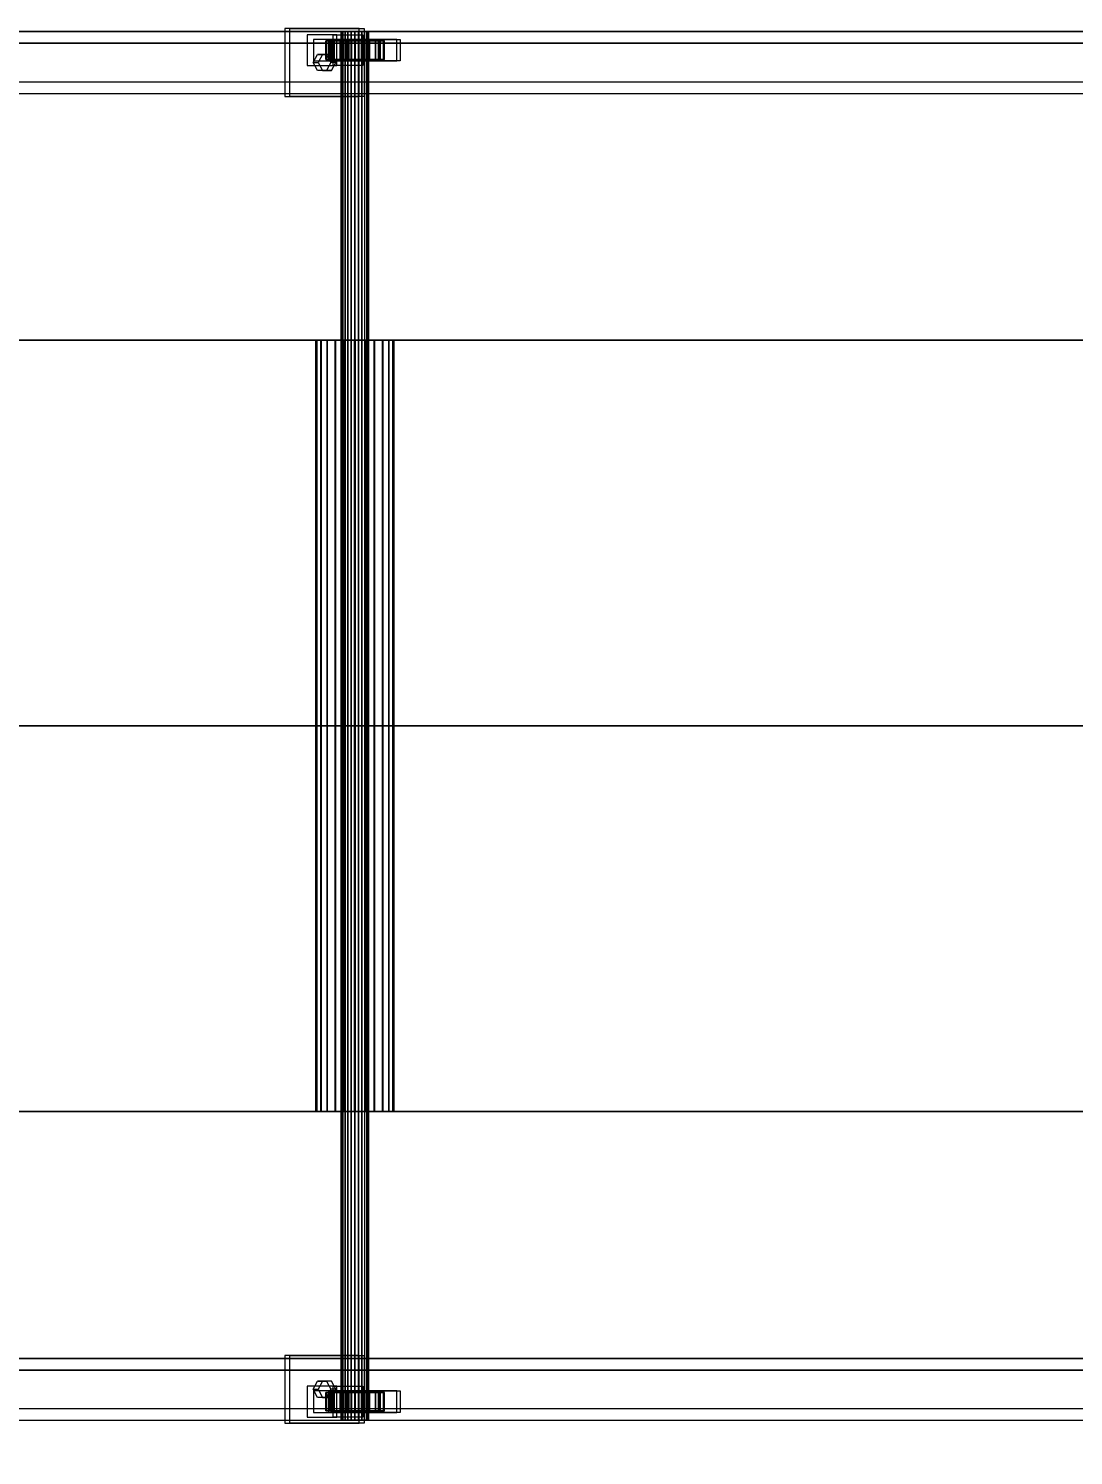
# Model space of a CAD drawing. Header units: millimetres. Extents: x -191664 to 191490, y -197311 to 10263.
# Drawn here: x 33505 to 34182, y -18473 to -17548 of the extents above; entities that cross this region are included whole.
import ezdxf

# ---------------------------------------------------------------- set-up
doc = ezdxf.new("R2010")
doc.units = ezdxf.units.MM
doc.layers.add('COTAS_INSTALACION_P', color=30, linetype='Continuous', lineweight=0)
doc.layers.add('superior_C03', color=7, linetype='Continuous', lineweight=0)
doc.dimstyles.new('PLANTA_100', dxfattribs={"dimtxt": 250, "dimasz": 150, "dimexe": 150, "dimexo": 80, "dimgap": 100, "dimtad": 1, "dimtih": 1, "dimtoh": 1, "dimdec": 1, "dimdsep": 46, "dimcen": 0.09, "dimclrd": 1, "dimclre": 1, "dimclrt": 1, "dimadec": 0, "dimazin": 0, "dimtfac": 1, "dimtdec": 4, "dimtofl": 0, "dimtmove": 0, "dimatfit": 3, "dimfxl": 1, "dimtolj": 1, "dimtzin": 0, "dimarcsym": 0})

# ---------------------------------------------------------------- blocks, each defined once
blk = doc.blocks.new('*D5')
at = {"layer": 'COTAS_INSTALACION_P', "color": 1, "lineweight": -2, "transparency": 16777216}
for p, q in [((-1000, -18080), (-1000, -25850)), ((60117.12, -18080), (60117.12, -25850)), ((-850, -25700), (59967.12, -25700))]:
    blk.add_line(p, q, dxfattribs=at)
at = {"layer": 'COTAS_INSTALACION_P', "color": 1, "transparency": 16777216}
for points in [[(-850, -25675), (-850, -25725), (-1000, -25700)], [(59967.12, -25675), (59967.12, -25725), (60117.12, -25700)]]:
    blk.add_solid(points, dxfattribs=at)
at = {"layer": 'Defpoints', "color": 0, "transparency": 16777216}
for p in [(-1000, -18000), (60117.12, -18000), (60117.12, -25700)]:
    blk.add_point(p, dxfattribs=at)

msp = doc.modelspace()

# ---------------------------------------------------------------- linework, layer by layer
at = {"layer": 'superior_C03', "color": 139, "true_color": 0x354b57}
for p, q in [((34378.69, -17550), (33223.03, -17550)), ((33233.8, -17550), (34389.47, -17550)), ((34468.91, -17550), (33313.25, -17550)), ((33326.71, -17550), (34482.38, -17550)), ((33719.07, -17548), (33670.91, -17548)), ((33670.91, -17548), (33670.91, -17592)), ((33674.15, -17548), (33670.91, -17548)), ((33674.15, -17592), (33674.15, -17548)), ((33674.15, -17548), (33722.3, -17548)), ((33704.62, -17552), (33685.36, -17552)), ((33685.36, -17552), (33685.36, -17572)), ((33702.16, -17552), (33685.36, -17552)), ((33702.16, -17572), (33702.16, -17552)), ((33702.16, -17552), (33721.43, -17552)), ((33704.62, -17572), (33704.62, -17552)), ((33704.62, -17552), (33721.43, -17552)), ((33719.07, -17592), (33719.07, -17548)), ((33719.07, -17548), (33722.3, -17548)), ((33721.43, -17552), (33721.43, -17572)), ((33722.3, -17548), (33722.3, -17592)), ((33228.36, -17557.5), (34475.59, -17557.5)), ((34475.7, -17557.5), (33228.47, -17557.5)), ((33701.09, -17555), (33689.53, -17555)), ((33689.53, -17555), (33689.53, -17569)), ((33700.84, -17555), (33689.53, -17555)), ((33743.37, -17555), (33699.07, -17555)), ((33699.07, -17555), (33699.07, -17569)), ((33701.22, -17555), (33699.07, -17555)), ((33700.84, -17569), (33700.84, -17555)), ((33700.84, -17555), (33712.4, -17555)), ((33701.09, -17569), (33701.09, -17555)), ((33701.09, -17555), (33712.4, -17555)), ((33701.22, -17569), (33701.22, -17555)), ((33701.22, -17555), (33745.53, -17555)), ((33712.4, -17555), (33712.4, -17569)), ((33731.9, -17555), (33720.35, -17555)), ((33720.35, -17555), (33720.35, -17569)), ((33731.66, -17555), (33720.35, -17555)), ((33731.66, -17569), (33731.66, -17555)), ((33731.66, -17555), (33743.22, -17555)), ((33731.9, -17569), (33731.9, -17555)), ((33731.9, -17555), (33743.22, -17555)), ((33743.22, -17555), (33743.22, -17569)), ((33743.37, -17569), (33743.37, -17555)), ((33743.37, -17555), (33745.53, -17555)), ((33745.53, -17555), (33745.53, -17569)), ((33685.36, -17572), (33704.62, -17572)), ((33685.36, -17572), (33702.16, -17572)), ((33689.53, -17569), (33701.09, -17569)), ((33689.53, -17569), (33700.84, -17569)), ((33699.07, -17569), (33743.37, -17569)), ((33699.07, -17569), (33701.22, -17569)), ((33712.4, -17569), (33700.84, -17569)), ((33712.4, -17569), (33701.09, -17569)), ((33745.53, -17569), (33701.22, -17569)), ((33721.43, -17572), (33702.16, -17572)), ((33721.43, -17572), (33704.62, -17572)), ((33720.35, -17569), (33731.9, -17569)), ((33720.35, -17569), (33731.66, -17569)), ((33743.22, -17569), (33731.66, -17569)), ((33743.22, -17569), (33731.9, -17569)), ((33745.53, -17569), (33743.37, -17569)), ((33223.03, -17590), (34378.69, -17590)), ((33228.36, -17582.5), (34475.59, -17582.5)), ((33228.47, -17582.5), (34475.7, -17582.5)), ((33233.8, -17590), (34389.47, -17590)), ((33313.25, -17590), (34468.91, -17590)), ((33326.71, -17590), (34482.38, -17590)), ((33670.91, -17592), (33719.07, -17592)), ((33670.91, -17592), (33674.15, -17592)), ((33722.3, -17592), (33674.15, -17592)), ((33722.3, -17592), (33719.07, -17592)), ((34378.69, -18410), (33223.03, -18410)), ((33233.8, -18410), (34389.47, -18410)), ((34468.91, -18410), (33313.25, -18410)), ((33326.71, -18410), (34482.38, -18410)), ((33719.07, -18408), (33670.91, -18408)), ((33670.91, -18408), (33670.91, -18452)), ((33674.15, -18408), (33670.91, -18408)), ((33674.15, -18452), (33674.15, -18408)), ((33674.15, -18408), (33722.3, -18408)), ((33719.07, -18452), (33719.07, -18408)), ((33719.07, -18408), (33722.3, -18408)), ((33722.3, -18408), (33722.3, -18452)), ((33228.36, -18417.5), (34475.59, -18417.5)), ((34475.7, -18417.5), (33228.47, -18417.5)), ((33704.62, -18428), (33685.36, -18428)), ((33685.36, -18428), (33685.36, -18448)), ((33702.16, -18428), (33685.36, -18428)), ((33701.09, -18431), (33689.53, -18431)), ((33689.53, -18431), (33689.53, -18445)), ((33700.84, -18431), (33689.53, -18431)), ((33743.37, -18431), (33699.07, -18431)), ((33699.07, -18431), (33699.07, -18445)), ((33701.22, -18431), (33699.07, -18431)), ((33700.84, -18445), (33700.84, -18431)), ((33700.84, -18431), (33712.4, -18431)), ((33701.09, -18445), (33701.09, -18431)), ((33701.09, -18431), (33712.4, -18431)), ((33701.22, -18445), (33701.22, -18431)), ((33701.22, -18431), (33745.53, -18431)), ((33702.16, -18448), (33702.16, -18428)), ((33702.16, -18428), (33721.43, -18428)), ((33704.62, -18448), (33704.62, -18428)), ((33704.62, -18428), (33721.43, -18428)), ((33712.4, -18431), (33712.4, -18445)), ((33731.9, -18431), (33720.35, -18431)), ((33720.35, -18431), (33720.35, -18445)), ((33731.66, -18431), (33720.35, -18431)), ((33721.43, -18428), (33721.43, -18448)), ((33731.66, -18445), (33731.66, -18431)), ((33731.66, -18431), (33743.22, -18431)), ((33731.9, -18445), (33731.9, -18431)), ((33731.9, -18431), (33743.22, -18431)), ((33743.22, -18431), (33743.22, -18445)), ((33743.37, -18445), (33743.37, -18431)), ((33743.37, -18431), (33745.53, -18431)), ((33745.53, -18431), (33745.53, -18445)), ((33223.03, -18450), (34378.69, -18450)), ((33228.36, -18442.5), (34475.59, -18442.5)), ((33228.47, -18442.5), (34475.7, -18442.5)), ((33233.8, -18450), (34389.47, -18450)), ((33313.25, -18450), (34468.91, -18450)), ((33326.71, -18450), (34482.38, -18450)), ((33685.36, -18448), (33704.62, -18448)), ((33685.36, -18448), (33702.16, -18448)), ((33689.53, -18445), (33701.09, -18445)), ((33689.53, -18445), (33700.84, -18445)), ((33699.07, -18445), (33743.37, -18445)), ((33699.07, -18445), (33701.22, -18445)), ((33712.4, -18445), (33700.84, -18445)), ((33712.4, -18445), (33701.09, -18445)), ((33745.53, -18445), (33701.22, -18445)), ((33721.43, -18448), (33702.16, -18448)), ((33721.43, -18448), (33704.62, -18448)), ((33720.35, -18445), (33731.9, -18445)), ((33720.35, -18445), (33731.66, -18445)), ((33743.22, -18445), (33731.66, -18445)), ((33743.22, -18445), (33731.9, -18445)), ((33745.53, -18445), (33743.37, -18445)), ((33670.91, -18452), (33719.07, -18452)), ((33670.91, -18452), (33674.15, -18452)), ((33722.3, -18452), (33674.15, -18452)), ((33722.3, -18452), (33719.07, -18452))]:
    msp.add_line(p, q, dxfattribs=at)
at = {"layer": 'superior_C03', "color": 9, "true_color": 0xbac6cb}
for p, q in [((33707.65, -17550), (33707.37, -17550)), ((33707.37, -17550), (33707.71, -17550)), ((33707.37, -18450), (33707.37, -17550)), ((33708.53, -17550), (33707.65, -17550)), ((33707.65, -18450), (33707.65, -17550)), ((33707.71, -17550), (33708.63, -17550)), ((33707.71, -18450), (33707.71, -17550)), ((33709.94, -17550), (33708.53, -17550)), ((33708.53, -18450), (33708.53, -17550)), ((33708.63, -17550), (33710.08, -17550)), ((33708.63, -18450), (33708.63, -17550)), ((33711.79, -17550), (33709.94, -17550)), ((33709.94, -18450), (33709.94, -17550)), ((33710.08, -17550), (33711.96, -17550)), ((33710.08, -18450), (33710.08, -17550)), ((33713.95, -17550), (33711.79, -17550)), ((33711.79, -18450), (33711.79, -17550)), ((33711.96, -17550), (33714.14, -17550)), ((33711.96, -18450), (33711.96, -17550)), ((33716.27, -17550), (33713.95, -17550)), ((33713.95, -18450), (33713.95, -17550)), ((33714.14, -17550), (33716.47, -17550)), ((33714.14, -18450), (33714.14, -17550)), ((33718.61, -17550), (33716.27, -17550)), ((33716.27, -18450), (33716.27, -17550)), ((33716.47, -17550), (33718.8, -17550)), ((33716.47, -18450), (33716.47, -17550)), ((33720.79, -17550), (33718.61, -17550)), ((33718.61, -18450), (33718.61, -17550)), ((33718.8, -17550), (33720.96, -17550)), ((33718.8, -18450), (33718.8, -17550)), ((33722.67, -17550), (33720.79, -17550)), ((33720.79, -18450), (33720.79, -17550)), ((33720.96, -17550), (33722.81, -17550)), ((33720.96, -18450), (33720.96, -17550)), ((33724.12, -17550), (33722.67, -17550)), ((33722.67, -18450), (33722.67, -17550)), ((33722.81, -17550), (33724.22, -17550)), ((33722.81, -18450), (33722.81, -17550)), ((33725.04, -17550), (33724.12, -17550)), ((33724.12, -18450), (33724.12, -17550)), ((33724.22, -17550), (33725.09, -17550)), ((33724.22, -18450), (33724.22, -17550)), ((33725.37, -17550), (33725.04, -17550)), ((33725.04, -17550), (33725.04, -18450)), ((33725.09, -17550), (33725.37, -17550)), ((33725.09, -18450), (33725.09, -17550)), ((33725.37, -18450), (33725.37, -17550)), ((33707.71, -18450), (33707.37, -18450)), ((33707.37, -18450), (33707.65, -18450)), ((33707.65, -18450), (33708.53, -18450)), ((33708.63, -18450), (33707.71, -18450)), ((33708.53, -18450), (33709.94, -18450)), ((33710.08, -18450), (33708.63, -18450)), ((33709.94, -18450), (33711.79, -18450)), ((33711.96, -18450), (33710.08, -18450)), ((33711.79, -18450), (33713.95, -18450)), ((33714.14, -18450), (33711.96, -18450)), ((33713.95, -18450), (33716.27, -18450)), ((33716.47, -18450), (33714.14, -18450)), ((33716.27, -18450), (33718.61, -18450)), ((33718.8, -18450), (33716.47, -18450)), ((33718.61, -18450), (33720.79, -18450)), ((33720.96, -18450), (33718.8, -18450)), ((33720.79, -18450), (33722.67, -18450)), ((33722.81, -18450), (33720.96, -18450)), ((33722.67, -18450), (33724.12, -18450)), ((33724.22, -18450), (33722.81, -18450)), ((33724.12, -18450), (33725.04, -18450)), ((33725.09, -18450), (33724.22, -18450)), ((33725.04, -18450), (33725.37, -18450)), ((33725.37, -18450), (33725.09, -18450))]:
    msp.add_line(p, q, dxfattribs=at)
at = {"layer": 'superior_C03', "color": 155, "true_color": 0x617580}
for p, q in [((33697.97, -17556), (33697.37, -17556)), ((33697.37, -17556), (33707.37, -17556)), ((33697.37, -17568), (33697.37, -17556)), ((33697.37, -17556), (33698.07, -17556)), ((33699.82, -17556), (33697.97, -17556)), ((33697.97, -17556), (33707.65, -17556)), ((33697.97, -17568), (33697.97, -17556)), ((33698.07, -17556), (33707.71, -17556)), ((33698.07, -17568), (33698.07, -17556)), ((33698.07, -17556), (33700.02, -17556)), ((33702.79, -17556), (33699.82, -17556)), ((33699.82, -17556), (33708.53, -17556)), ((33699.82, -17568), (33699.82, -17556)), ((33700.02, -17556), (33708.63, -17556)), ((33700.02, -17568), (33700.02, -17556)), ((33700.02, -17556), (33703.08, -17556)), ((33706.69, -17556), (33702.79, -17556)), ((33702.79, -17556), (33709.94, -17556)), ((33702.79, -17568), (33702.79, -17556)), ((33703.08, -17556), (33710.08, -17556)), ((33703.08, -17568), (33703.08, -17556)), ((33703.08, -17556), (33707.05, -17556)), ((33711.26, -17556), (33706.69, -17556)), ((33706.69, -17556), (33711.79, -17556)), ((33706.69, -17568), (33706.69, -17556)), ((33707.05, -17556), (33711.96, -17556)), ((33707.05, -17568), (33707.05, -17556)), ((33707.05, -17556), (33711.66, -17556)), ((33707.37, -17556), (33707.65, -17556)), ((33707.37, -17556), (33707.37, -17568)), ((33707.71, -17556), (33707.37, -17556)), ((33707.65, -17556), (33708.53, -17556)), ((33707.65, -17556), (33707.65, -17568)), ((33707.71, -17556), (33707.71, -17568)), ((33708.63, -17556), (33707.71, -17556)), ((33708.53, -17556), (33709.94, -17556)), ((33708.53, -17556), (33708.53, -17568)), ((33708.63, -17556), (33708.63, -17568)), ((33710.08, -17556), (33708.63, -17556)), ((33709.94, -17556), (33711.79, -17556)), ((33709.94, -17556), (33709.94, -17568)), ((33710.08, -17556), (33710.08, -17568)), ((33711.96, -17556), (33710.08, -17556)), ((33716.17, -17556), (33711.26, -17556)), ((33711.26, -17556), (33713.95, -17556)), ((33711.26, -17568), (33711.26, -17556)), ((33711.66, -17556), (33714.14, -17556)), ((33711.66, -17568), (33711.66, -17556)), ((33711.66, -17556), (33716.58, -17556)), ((33711.79, -17556), (33713.95, -17556)), ((33711.79, -17556), (33711.79, -17568)), ((33711.96, -17556), (33711.96, -17568)), ((33714.14, -17556), (33711.96, -17556)), ((33713.95, -17556), (33716.27, -17556)), ((33713.95, -17556), (33713.95, -17568)), ((33714.14, -17556), (33714.14, -17568)), ((33716.47, -17556), (33714.14, -17556)), ((33721.09, -17556), (33716.17, -17556)), ((33716.17, -17556), (33716.27, -17556)), ((33716.17, -17568), (33716.17, -17556)), ((33716.27, -17556), (33718.61, -17556)), ((33716.27, -17556), (33716.27, -17568)), ((33716.58, -17556), (33716.47, -17556)), ((33716.47, -17556), (33716.47, -17568)), ((33718.8, -17556), (33716.47, -17556)), ((33716.58, -17568), (33716.58, -17556)), ((33716.58, -17556), (33721.49, -17556)), ((33721.09, -17556), (33718.61, -17556)), ((33718.61, -17556), (33720.79, -17556)), ((33718.61, -17556), (33718.61, -17568)), ((33721.49, -17556), (33718.8, -17556)), ((33718.8, -17556), (33718.8, -17568)), ((33720.96, -17556), (33718.8, -17556)), ((33725.69, -17556), (33720.79, -17556)), ((33720.79, -17556), (33722.67, -17556)), ((33720.79, -17556), (33720.79, -17568)), ((33726.05, -17556), (33720.96, -17556)), ((33720.96, -17556), (33720.96, -17568)), ((33722.81, -17556), (33720.96, -17556)), ((33725.69, -17556), (33721.09, -17556)), ((33721.09, -17568), (33721.09, -17556)), ((33721.49, -17568), (33721.49, -17556)), ((33721.49, -17556), (33726.05, -17556)), ((33729.66, -17556), (33722.67, -17556)), ((33722.67, -17556), (33724.12, -17556)), ((33722.67, -17556), (33722.67, -17568)), ((33729.95, -17556), (33722.81, -17556)), ((33722.81, -17556), (33722.81, -17568)), ((33724.22, -17556), (33722.81, -17556)), ((33732.72, -17556), (33724.12, -17556)), ((33724.12, -17556), (33725.04, -17556)), ((33724.12, -17556), (33724.12, -17568)), ((33732.93, -17556), (33724.22, -17556)), ((33724.22, -17556), (33724.22, -17568)), ((33725.09, -17556), (33724.22, -17556)), ((33725.04, -17556), (33734.67, -17556)), ((33725.04, -17568), (33725.04, -17556)), ((33725.04, -17556), (33725.37, -17556)), ((33734.78, -17556), (33725.09, -17556)), ((33725.09, -17556), (33725.09, -17568)), ((33725.37, -17556), (33725.09, -17556)), ((33735.37, -17556), (33725.37, -17556)), ((33725.37, -17556), (33725.37, -17568)), ((33729.66, -17556), (33725.69, -17556)), ((33725.69, -17568), (33725.69, -17556)), ((33726.05, -17568), (33726.05, -17556)), ((33726.05, -17556), (33729.95, -17556)), ((33732.72, -17556), (33729.66, -17556)), ((33729.66, -17568), (33729.66, -17556)), ((33729.95, -17568), (33729.95, -17556)), ((33729.95, -17556), (33732.93, -17556)), ((33734.67, -17556), (33732.72, -17556)), ((33732.72, -17568), (33732.72, -17556)), ((33732.93, -17568), (33732.93, -17556)), ((33732.93, -17556), (33734.78, -17556)), ((33734.67, -17556), (33734.67, -17568)), ((33735.37, -17556), (33734.67, -17556)), ((33734.78, -17568), (33734.78, -17556)), ((33734.78, -17556), (33735.37, -17556)), ((33735.37, -17568), (33735.37, -17556)), ((33707.37, -17568), (33697.37, -17568)), ((33697.37, -17568), (33697.97, -17568)), ((33698.07, -17568), (33697.37, -17568)), ((33707.65, -17568), (33697.97, -17568)), ((33697.97, -17568), (33699.82, -17568)), ((33707.71, -17568), (33698.07, -17568)), ((33700.02, -17568), (33698.07, -17568)), ((33708.53, -17568), (33699.82, -17568)), ((33699.82, -17568), (33702.79, -17568)), ((33708.63, -17568), (33700.02, -17568)), ((33703.08, -17568), (33700.02, -17568)), ((33709.94, -17568), (33702.79, -17568)), ((33702.79, -17568), (33706.69, -17568)), ((33710.08, -17568), (33703.08, -17568)), ((33707.05, -17568), (33703.08, -17568)), ((33711.79, -17568), (33706.69, -17568)), ((33706.69, -17568), (33711.26, -17568)), ((33711.96, -17568), (33707.05, -17568)), ((33711.66, -17568), (33707.05, -17568)), ((33707.65, -17568), (33707.37, -17568)), ((33707.37, -17568), (33707.71, -17568)), ((33708.53, -17568), (33707.65, -17568)), ((33707.71, -17568), (33708.63, -17568)), ((33709.94, -17568), (33708.53, -17568)), ((33708.63, -17568), (33710.08, -17568)), ((33711.79, -17568), (33709.94, -17568)), ((33710.08, -17568), (33711.96, -17568)), ((33713.95, -17568), (33711.26, -17568)), ((33711.26, -17568), (33716.17, -17568)), ((33714.14, -17568), (33711.66, -17568)), ((33716.58, -17568), (33711.66, -17568)), ((33713.95, -17568), (33711.79, -17568)), ((33711.96, -17568), (33714.14, -17568)), ((33716.27, -17568), (33713.95, -17568)), ((33714.14, -17568), (33716.47, -17568)), ((33716.27, -17568), (33716.17, -17568)), ((33716.17, -17568), (33721.09, -17568)), ((33718.61, -17568), (33716.27, -17568)), ((33716.47, -17568), (33716.58, -17568)), ((33716.47, -17568), (33718.8, -17568)), ((33721.49, -17568), (33716.58, -17568)), ((33720.79, -17568), (33718.61, -17568)), ((33718.61, -17568), (33721.09, -17568)), ((33718.8, -17568), (33721.49, -17568)), ((33718.8, -17568), (33720.96, -17568)), ((33722.67, -17568), (33720.79, -17568)), ((33720.79, -17568), (33725.69, -17568)), ((33720.96, -17568), (33726.05, -17568)), ((33720.96, -17568), (33722.81, -17568)), ((33721.09, -17568), (33725.69, -17568)), ((33726.05, -17568), (33721.49, -17568)), ((33724.12, -17568), (33722.67, -17568)), ((33722.67, -17568), (33729.66, -17568)), ((33722.81, -17568), (33729.95, -17568)), ((33722.81, -17568), (33724.22, -17568)), ((33725.04, -17568), (33724.12, -17568)), ((33724.12, -17568), (33732.72, -17568)), ((33724.22, -17568), (33732.93, -17568)), ((33724.22, -17568), (33725.09, -17568)), ((33734.67, -17568), (33725.04, -17568)), ((33725.37, -17568), (33725.04, -17568)), ((33725.09, -17568), (33734.78, -17568)), ((33725.09, -17568), (33725.37, -17568)), ((33725.37, -17568), (33735.37, -17568)), ((33725.69, -17568), (33729.66, -17568)), ((33729.95, -17568), (33726.05, -17568)), ((33729.66, -17568), (33732.72, -17568)), ((33732.93, -17568), (33729.95, -17568)), ((33732.72, -17568), (33734.67, -17568)), ((33734.78, -17568), (33732.93, -17568)), ((33734.67, -17568), (33735.37, -17568)), ((33735.37, -17568), (33734.78, -17568)), ((33697.97, -18432), (33697.37, -18432)), ((33697.37, -18432), (33707.37, -18432)), ((33697.37, -18444), (33697.37, -18432)), ((33697.37, -18432), (33698.07, -18432)), ((33699.82, -18432), (33697.97, -18432)), ((33697.97, -18432), (33707.65, -18432)), ((33697.97, -18444), (33697.97, -18432)), ((33698.07, -18432), (33707.71, -18432)), ((33698.07, -18444), (33698.07, -18432)), ((33698.07, -18432), (33700.02, -18432)), ((33702.79, -18432), (33699.82, -18432)), ((33699.82, -18432), (33708.53, -18432)), ((33699.82, -18444), (33699.82, -18432)), ((33700.02, -18432), (33708.63, -18432)), ((33700.02, -18444), (33700.02, -18432)), ((33700.02, -18432), (33703.08, -18432)), ((33706.69, -18432), (33702.79, -18432)), ((33702.79, -18432), (33709.94, -18432)), ((33702.79, -18444), (33702.79, -18432)), ((33703.08, -18432), (33710.08, -18432)), ((33703.08, -18444), (33703.08, -18432)), ((33703.08, -18432), (33707.05, -18432)), ((33711.26, -18432), (33706.69, -18432)), ((33706.69, -18432), (33711.79, -18432)), ((33706.69, -18444), (33706.69, -18432)), ((33707.05, -18432), (33711.96, -18432)), ((33707.05, -18444), (33707.05, -18432)), ((33707.05, -18432), (33711.66, -18432)), ((33707.37, -18432), (33707.65, -18432)), ((33707.37, -18432), (33707.37, -18444)), ((33707.71, -18432), (33707.37, -18432)), ((33707.65, -18432), (33708.53, -18432)), ((33707.65, -18432), (33707.65, -18444)), ((33707.71, -18432), (33707.71, -18444)), ((33708.63, -18432), (33707.71, -18432)), ((33708.53, -18432), (33709.94, -18432)), ((33708.53, -18432), (33708.53, -18444)), ((33708.63, -18432), (33708.63, -18444)), ((33710.08, -18432), (33708.63, -18432)), ((33709.94, -18432), (33711.79, -18432)), ((33709.94, -18432), (33709.94, -18444)), ((33710.08, -18432), (33710.08, -18444)), ((33711.96, -18432), (33710.08, -18432)), ((33716.17, -18432), (33711.26, -18432)), ((33711.26, -18432), (33713.95, -18432)), ((33711.26, -18444), (33711.26, -18432)), ((33711.66, -18432), (33714.14, -18432)), ((33711.66, -18444), (33711.66, -18432)), ((33711.66, -18432), (33716.58, -18432)), ((33711.79, -18432), (33713.95, -18432)), ((33711.79, -18432), (33711.79, -18444)), ((33711.96, -18432), (33711.96, -18444)), ((33714.14, -18432), (33711.96, -18432)), ((33713.95, -18432), (33716.27, -18432)), ((33713.95, -18432), (33713.95, -18444)), ((33714.14, -18432), (33714.14, -18444)), ((33716.47, -18432), (33714.14, -18432)), ((33721.09, -18432), (33716.17, -18432)), ((33716.17, -18432), (33716.27, -18432)), ((33716.17, -18444), (33716.17, -18432)), ((33716.27, -18432), (33718.61, -18432)), ((33716.27, -18432), (33716.27, -18444)), ((33716.58, -18432), (33716.47, -18432)), ((33716.47, -18432), (33716.47, -18444)), ((33718.8, -18432), (33716.47, -18432)), ((33716.58, -18444), (33716.58, -18432)), ((33716.58, -18432), (33721.49, -18432)), ((33721.09, -18432), (33718.61, -18432)), ((33718.61, -18432), (33720.79, -18432)), ((33718.61, -18432), (33718.61, -18444)), ((33721.49, -18432), (33718.8, -18432)), ((33718.8, -18432), (33718.8, -18444)), ((33720.96, -18432), (33718.8, -18432)), ((33725.69, -18432), (33720.79, -18432)), ((33720.79, -18432), (33722.67, -18432)), ((33720.79, -18432), (33720.79, -18444)), ((33726.05, -18432), (33720.96, -18432)), ((33720.96, -18432), (33720.96, -18444)), ((33722.81, -18432), (33720.96, -18432)), ((33725.69, -18432), (33721.09, -18432)), ((33721.09, -18444), (33721.09, -18432)), ((33721.49, -18444), (33721.49, -18432)), ((33721.49, -18432), (33726.05, -18432)), ((33729.66, -18432), (33722.67, -18432)), ((33722.67, -18432), (33724.12, -18432)), ((33722.67, -18432), (33722.67, -18444)), ((33729.95, -18432), (33722.81, -18432)), ((33722.81, -18432), (33722.81, -18444)), ((33724.22, -18432), (33722.81, -18432)), ((33732.72, -18432), (33724.12, -18432)), ((33724.12, -18432), (33725.04, -18432)), ((33724.12, -18432), (33724.12, -18444)), ((33732.93, -18432), (33724.22, -18432)), ((33724.22, -18432), (33724.22, -18444)), ((33725.09, -18432), (33724.22, -18432)), ((33725.04, -18432), (33734.67, -18432)), ((33725.04, -18444), (33725.04, -18432)), ((33725.04, -18432), (33725.37, -18432)), ((33734.78, -18432), (33725.09, -18432)), ((33725.09, -18432), (33725.09, -18444)), ((33725.37, -18432), (33725.09, -18432)), ((33735.37, -18432), (33725.37, -18432)), ((33725.37, -18432), (33725.37, -18444)), ((33729.66, -18432), (33725.69, -18432)), ((33725.69, -18444), (33725.69, -18432)), ((33726.05, -18444), (33726.05, -18432)), ((33726.05, -18432), (33729.95, -18432)), ((33732.72, -18432), (33729.66, -18432)), ((33729.66, -18444), (33729.66, -18432)), ((33729.95, -18444), (33729.95, -18432)), ((33729.95, -18432), (33732.93, -18432)), ((33734.67, -18432), (33732.72, -18432)), ((33732.72, -18444), (33732.72, -18432)), ((33732.93, -18444), (33732.93, -18432)), ((33732.93, -18432), (33734.78, -18432)), ((33734.67, -18432), (33734.67, -18444)), ((33735.37, -18432), (33734.67, -18432)), ((33734.78, -18444), (33734.78, -18432)), ((33734.78, -18432), (33735.37, -18432)), ((33735.37, -18444), (33735.37, -18432)), ((33707.37, -18444), (33697.37, -18444)), ((33697.37, -18444), (33697.97, -18444)), ((33698.07, -18444), (33697.37, -18444)), ((33707.65, -18444), (33697.97, -18444)), ((33697.97, -18444), (33699.82, -18444)), ((33707.71, -18444), (33698.07, -18444)), ((33700.02, -18444), (33698.07, -18444)), ((33708.53, -18444), (33699.82, -18444)), ((33699.82, -18444), (33702.79, -18444)), ((33708.63, -18444), (33700.02, -18444)), ((33703.08, -18444), (33700.02, -18444)), ((33709.94, -18444), (33702.79, -18444)), ((33702.79, -18444), (33706.69, -18444)), ((33710.08, -18444), (33703.08, -18444)), ((33707.05, -18444), (33703.08, -18444)), ((33711.79, -18444), (33706.69, -18444)), ((33706.69, -18444), (33711.26, -18444)), ((33711.96, -18444), (33707.05, -18444)), ((33711.66, -18444), (33707.05, -18444)), ((33707.65, -18444), (33707.37, -18444)), ((33707.37, -18444), (33707.71, -18444)), ((33708.53, -18444), (33707.65, -18444)), ((33707.71, -18444), (33708.63, -18444)), ((33709.94, -18444), (33708.53, -18444)), ((33708.63, -18444), (33710.08, -18444)), ((33711.79, -18444), (33709.94, -18444)), ((33710.08, -18444), (33711.96, -18444)), ((33713.95, -18444), (33711.26, -18444)), ((33711.26, -18444), (33716.17, -18444)), ((33714.14, -18444), (33711.66, -18444)), ((33716.58, -18444), (33711.66, -18444)), ((33713.95, -18444), (33711.79, -18444)), ((33711.96, -18444), (33714.14, -18444)), ((33716.27, -18444), (33713.95, -18444)), ((33714.14, -18444), (33716.47, -18444)), ((33716.27, -18444), (33716.17, -18444)), ((33716.17, -18444), (33721.09, -18444)), ((33718.61, -18444), (33716.27, -18444)), ((33716.47, -18444), (33716.58, -18444)), ((33716.47, -18444), (33718.8, -18444)), ((33721.49, -18444), (33716.58, -18444)), ((33720.79, -18444), (33718.61, -18444)), ((33718.61, -18444), (33721.09, -18444)), ((33718.8, -18444), (33721.49, -18444)), ((33718.8, -18444), (33720.96, -18444)), ((33722.67, -18444), (33720.79, -18444)), ((33720.79, -18444), (33725.69, -18444)), ((33720.96, -18444), (33726.05, -18444)), ((33720.96, -18444), (33722.81, -18444)), ((33721.09, -18444), (33725.69, -18444)), ((33726.05, -18444), (33721.49, -18444)), ((33724.12, -18444), (33722.67, -18444)), ((33722.67, -18444), (33729.66, -18444)), ((33722.81, -18444), (33729.95, -18444)), ((33722.81, -18444), (33724.22, -18444)), ((33725.04, -18444), (33724.12, -18444)), ((33724.12, -18444), (33732.72, -18444)), ((33724.22, -18444), (33732.93, -18444)), ((33724.22, -18444), (33725.09, -18444)), ((33734.67, -18444), (33725.04, -18444)), ((33725.37, -18444), (33725.04, -18444)), ((33725.09, -18444), (33734.78, -18444)), ((33725.09, -18444), (33725.37, -18444)), ((33725.37, -18444), (33735.37, -18444)), ((33725.69, -18444), (33729.66, -18444)), ((33729.95, -18444), (33726.05, -18444)), ((33729.66, -18444), (33732.72, -18444)), ((33732.93, -18444), (33729.95, -18444)), ((33732.72, -18444), (33734.67, -18444)), ((33734.78, -18444), (33732.93, -18444)), ((33734.67, -18444), (33735.37, -18444)), ((33735.37, -18444), (33734.78, -18444))]:
    msp.add_line(p, q, dxfattribs=at)
at = {"layer": 'superior_C03', "color": 9, "true_color": 0xbdc8cc}
for p, q in [((33689.21, -17570), (33692.1, -17564.8)), ((33692.1, -17575.2), (33689.21, -17570)), ((33689.21, -17570), (33692.44, -17570)), ((33692.1, -17564.8), (33697.88, -17564.8)), ((33695.33, -17564.8), (33692.1, -17564.8)), ((33695.33, -17564.8), (33692.44, -17570)), ((33692.44, -17570), (33695.33, -17575.2)), ((33701.11, -17564.8), (33695.33, -17564.8)), ((33697.88, -17564.8), (33700.77, -17570)), ((33701.11, -17564.8), (33697.88, -17564.8)), ((33700.77, -17570), (33697.88, -17575.2)), ((33704, -17570), (33700.77, -17570)), ((33704, -17570), (33701.11, -17564.8)), ((33701.11, -17575.2), (33704, -17570)), ((33697.88, -17575.2), (33692.1, -17575.2)), ((33695.33, -17575.2), (33692.1, -17575.2)), ((33695.33, -17575.2), (33701.11, -17575.2)), ((33701.11, -17575.2), (33697.88, -17575.2)), ((33689.21, -18430), (33692.1, -18424.8)), ((33692.1, -18435.2), (33689.21, -18430)), ((33689.21, -18430), (33692.44, -18430)), ((33692.1, -18424.8), (33697.88, -18424.8)), ((33695.33, -18424.8), (33692.1, -18424.8)), ((33695.33, -18424.8), (33692.44, -18430)), ((33692.44, -18430), (33695.33, -18435.2)), ((33701.11, -18424.8), (33695.33, -18424.8)), ((33697.88, -18424.8), (33700.77, -18430)), ((33701.11, -18424.8), (33697.88, -18424.8)), ((33700.77, -18430), (33697.88, -18435.2)), ((33704, -18430), (33700.77, -18430)), ((33704, -18430), (33701.11, -18424.8)), ((33701.11, -18435.2), (33704, -18430)), ((33697.88, -18435.2), (33692.1, -18435.2)), ((33695.33, -18435.2), (33692.1, -18435.2)), ((33695.33, -18435.2), (33701.11, -18435.2)), ((33701.11, -18435.2), (33697.88, -18435.2))]:
    msp.add_line(p, q, dxfattribs=at)
at = {"layer": 'superior_C03', "color": 251, "true_color": 0x586d65}
for p, q in [((27467.6, -17750), (36944.05, -17750)), ((36945.39, -17750), (27468.94, -17750)), ((36944.05, -18250), (27467.6, -18250)), ((27468.94, -18250), (36945.39, -18250))]:
    msp.add_line(p, q, dxfattribs=at)
at = {"layer": 'superior_C03', "color": 139, "true_color": 0x345e4e}
for p, q in [((33411.94, -17750), (34355.74, -17750)), ((34357.35, -17750), (33413.56, -17750)), ((33411.94, -18000), (34355.74, -18000)), ((34357.35, -18000), (33413.56, -18000)), ((33411.94, -18250), (34355.74, -18250)), ((33413.56, -18250), (34357.35, -18250))]:
    msp.add_line(p, q, dxfattribs=at)
at = {"layer": 'superior_C03', "color": 252, "true_color": 0x83939a}
for p, q in [((33691.77, -17750), (33690.97, -17750)), ((33690.97, -17750), (33691.91, -17750)), ((33690.97, -18250), (33690.97, -17750)), ((33694.24, -17750), (33691.77, -17750)), ((33691.77, -18250), (33691.77, -17750)), ((33691.91, -17750), (33694.52, -17750)), ((33691.91, -18250), (33691.91, -17750)), ((33698.22, -17750), (33694.24, -17750)), ((33694.24, -18250), (33694.24, -17750)), ((33694.52, -17750), (33698.61, -17750)), ((33694.52, -18250), (33694.52, -17750)), ((33703.43, -17750), (33698.22, -17750)), ((33698.22, -18250), (33698.22, -17750)), ((33698.61, -17750), (33703.91, -17750)), ((33698.61, -18250), (33698.61, -17750)), ((33709.53, -17750), (33703.43, -17750)), ((33703.43, -18250), (33703.43, -17750)), ((33703.91, -17750), (33710.07, -17750)), ((33703.91, -18250), (33703.91, -17750)), ((33716.1, -17750), (33709.53, -17750)), ((33709.53, -18250), (33709.53, -17750)), ((33710.07, -17750), (33716.65, -17750)), ((33710.07, -18250), (33710.07, -17750)), ((33722.68, -17750), (33716.1, -17750)), ((33716.1, -18250), (33716.1, -17750)), ((33716.65, -17750), (33723.21, -17750)), ((33716.65, -18250), (33716.65, -17750)), ((33728.83, -17750), (33722.68, -17750)), ((33722.68, -18250), (33722.68, -17750)), ((33723.21, -17750), (33729.31, -17750)), ((33723.21, -18250), (33723.21, -17750)), ((33734.14, -17750), (33728.83, -17750)), ((33728.83, -18250), (33728.83, -17750)), ((33729.31, -17750), (33734.53, -17750)), ((33729.31, -18250), (33729.31, -17750)), ((33738.23, -17750), (33734.14, -17750)), ((33734.14, -18250), (33734.14, -17750)), ((33734.53, -17750), (33738.51, -17750)), ((33734.53, -18250), (33734.53, -17750)), ((33740.83, -17750), (33738.23, -17750)), ((33738.23, -18250), (33738.23, -17750)), ((33738.51, -17750), (33740.98, -17750)), ((33738.51, -18250), (33738.51, -17750)), ((33741.77, -17750), (33740.83, -17750)), ((33740.83, -17750), (33740.83, -18250)), ((33740.98, -17750), (33741.77, -17750)), ((33740.98, -18250), (33740.98, -17750)), ((33741.77, -18250), (33741.77, -17750)), ((33691.91, -18250), (33690.97, -18250)), ((33690.97, -18250), (33691.77, -18250)), ((33691.77, -18250), (33694.24, -18250)), ((33694.52, -18250), (33691.91, -18250)), ((33694.24, -18250), (33698.22, -18250)), ((33698.61, -18250), (33694.52, -18250)), ((33698.22, -18250), (33703.43, -18250)), ((33703.91, -18250), (33698.61, -18250)), ((33703.43, -18250), (33709.53, -18250)), ((33710.07, -18250), (33703.91, -18250)), ((33709.53, -18250), (33716.1, -18250)), ((33716.65, -18250), (33710.07, -18250)), ((33716.1, -18250), (33722.68, -18250)), ((33723.21, -18250), (33716.65, -18250)), ((33722.68, -18250), (33728.83, -18250)), ((33729.31, -18250), (33723.21, -18250)), ((33728.83, -18250), (33734.14, -18250)), ((33734.53, -18250), (33729.31, -18250)), ((33734.14, -18250), (33738.23, -18250)), ((33738.51, -18250), (33734.53, -18250)), ((33738.23, -18250), (33740.83, -18250)), ((33740.98, -18250), (33738.51, -18250)), ((33740.83, -18250), (33741.77, -18250)), ((33741.77, -18250), (33740.98, -18250))]:
    msp.add_line(p, q, dxfattribs=at)

# ---------------------------------------------------------------- dimensions: what is measured, and where the dimension line sits
at = {"layer": 'COTAS_INSTALACION_P'}
dim = msp.add_aligned_dim(p1=(-1000, -18000), p2=(60117.12, -18000), distance=-7700, text='<> P', dimstyle='PLANTA_100', dxfattribs=at)
dim.commit()
dim.dimension.update_dxf_attribs({"geometry": '*D5', "text_midpoint": (29558.56, -25700)})

doc.saveas('drawing.dxf')
